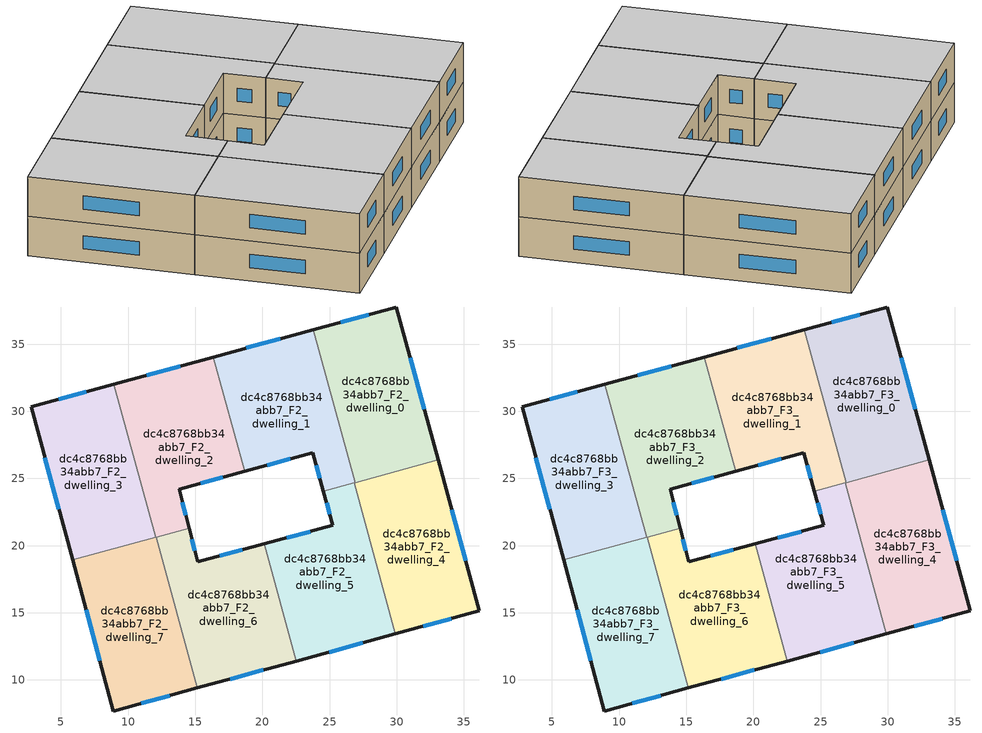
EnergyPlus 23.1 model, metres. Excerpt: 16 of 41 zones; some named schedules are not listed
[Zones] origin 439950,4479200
dc4c8768bb34abb7_F2_dwelling_0
 floor to dc4c8768bb34abb7_F1_dwelling_0 (EU_floor_Construction): 29.97,37.77 33.08,26.38 26.91,24.69 23.8,36.08 z6
 wall outside (EU_wall_Construction): 33.08,26.38 29.97,37.77 23.8,36.08 z6:9
 wall to dc4c8768bb34abb7_F2_dwelling_1 (EU_wall_Construction): 23.8,36.08 26.91,24.69 z6:9
 wall to dc4c8768bb34abb7_F2_dwelling_4 (EU_wall_Construction): 26.91,24.69 33.08,26.38 z6:9
 window (EU_Window_Construction): 32.05,30.15 31,33.99 / 27.92,37.21 25.84,36.64 z6.99:8.01
dc4c8768bb34abb7_F2_dwelling_1
 floor to dc4c8768bb34abb7_F1_dwelling_1 (EU_floor_Construction): 23.8,36.08 26.91,24.69 24.55,24.05 23.75,26.93 18.67,25.54 16.35,34.04 z6
 wall outside (EU_wall_Construction): 23.8,36.08 16.35,34.04 / 18.67,25.54 23.75,26.93 24.55,24.05 z6:9
 wall to dc4c8768bb34abb7_F2_dwelling_2 (EU_wall_Construction): 16.35,34.04 18.67,25.54 z6:9
 wall to dc4c8768bb34abb7_F2_dwelling_5 (EU_wall_Construction): 24.55,24.05 26.83,24.67 z6:9
 wall to dc4c8768bb34abb7_F2_dwelling_4 (EU_wall_Construction): 26.83,24.67 26.91,24.69 z6:9
 window (EU_Window_Construction): 21.33,35.4 18.82,34.71 / 24.01,25.97 24.28,25 / 20.36,26 22.07,26.46 z6.99:8.01
dc4c8768bb34abb7_F2_dwelling_2
 floor to dc4c8768bb34abb7_F1_dwelling_2 (EU_floor_Construction): 16.35,34.04 18.67,25.54 13.8,24.2 14.54,21.31 12.05,20.63 8.94,32.01 z6
 wall outside (EU_wall_Construction): 16.35,34.04 8.94,32.01 / 14.54,21.31 13.8,24.2 18.67,25.54 z6:9
 wall to dc4c8768bb34abb7_F2_dwelling_3 (EU_wall_Construction): 8.94,32.01 12.05,20.63 z6:9
 wall to dc4c8768bb34abb7_F2_dwelling_6 (EU_wall_Construction): 12.1,20.64 14.54,21.31 z6:9
 wall to dc4c8768bb34abb7_F2_dwelling_7 (EU_wall_Construction): 12.06,20.63 12.1,20.64 z6:9
 window (EU_Window_Construction): 13.89,33.36 11.4,32.68 / 15.41,24.64 17.06,25.09 / 14.29,22.27 14.04,23.24 z6.99:8.01
dc4c8768bb34abb7_F2_dwelling_3
 floor to dc4c8768bb34abb7_F1_dwelling_3 (EU_floor_Construction): 8.94,32.01 12.05,20.63 5.87,18.94 2.79,30.33 z6
 wall outside (EU_wall_Construction): 8.94,32.01 2.79,30.33 5.87,18.94 z6:9
 wall to dc4c8768bb34abb7_F2_dwelling_7 (EU_wall_Construction): 5.87,18.94 12.05,20.63 z6:9
 window (EU_Window_Construction): 3.81,26.55 4.85,22.71 / 6.9,31.45 4.83,30.88 z6.99:8.01
dc4c8768bb34abb7_F2_dwelling_4
 floor to dc4c8768bb34abb7_F1_dwelling_4 (EU_floor_Construction): 33.08,26.38 36.15,15.14 29.91,13.43 26.83,24.67 z6
 wall outside (EU_wall_Construction): 29.91,13.43 36.15,15.14 33.08,26.38 z6:9
 wall to dc4c8768bb34abb7_F2_dwelling_5 (EU_wall_Construction): 26.83,24.67 29.91,13.43 z6:9
 window (EU_Window_Construction): 35.13,18.86 34.1,22.65 / 31.98,14 34.08,14.57 z6.99:8.01
dc4c8768bb34abb7_F2_dwelling_5
 floor to dc4c8768bb34abb7_F1_dwelling_5 (EU_floor_Construction): 26.83,24.67 29.91,13.43 22.51,11.41 20.13,20.13 25.25,21.51 24.55,24.05 z6
 wall outside (EU_wall_Construction): 24.55,24.05 25.25,21.51 20.13,20.13 / 22.51,11.41 29.91,13.43 z6:9
 wall to dc4c8768bb34abb7_F2_dwelling_6 (EU_wall_Construction): 20.13,20.13 22.51,11.41 z6:9
 window (EU_Window_Construction): 24.78,23.2 25.02,22.35 / 24.97,12.08 27.46,12.76 / 23.55,21.05 21.83,20.58 z6.99:8.01
dc4c8768bb34abb7_F2_dwelling_6
 floor to dc4c8768bb34abb7_F1_dwelling_6 (EU_floor_Construction): 20.13,20.13 22.51,11.41 15.17,9.4 12.09,20.64 14.54,21.31 15.19,18.79 z6
 wall outside (EU_wall_Construction): 20.13,20.13 15.19,18.79 14.54,21.31 / 15.17,9.4 22.51,11.41 z6:9
 wall to dc4c8768bb34abb7_F2_dwelling_7 (EU_wall_Construction): 12.09,20.64 15.17,9.4 z6:9
 window (EU_Window_Construction): 14.97,19.63 14.76,20.48 / 18.49,19.68 16.83,19.23 / 17.6,10.06 20.08,10.74 z6.99:8.01
dc4c8768bb34abb7_F2_dwelling_7
 floor to dc4c8768bb34abb7_F1_dwelling_7 (EU_floor_Construction): 12.09,20.64 15.17,9.4 8.91,7.69 5.87,18.94 z6
 wall outside (EU_wall_Construction): 5.87,18.94 8.91,7.69 15.17,9.4 z6:9
 window (EU_Window_Construction): 10.98,8.25 13.09,8.83 / 6.88,15.21 7.9,11.42 z6.99:8.01
dc4c8768bb34abb7_F3_dwelling_0
 floor to dc4c8768bb34abb7_F2_dwelling_0 (EU_floor_Construction): 29.97,37.77 33.08,26.38 26.91,24.69 23.8,36.08 z9
 wall outside (EU_wall_Construction): 33.08,26.38 29.97,37.77 23.8,36.08 z9:12
 wall to dc4c8768bb34abb7_F3_dwelling_1 (EU_wall_Construction): 23.8,36.08 26.91,24.69 z9:12
 wall to dc4c8768bb34abb7_F3_dwelling_4 (EU_wall_Construction): 26.91,24.69 33.08,26.38 z9:12
 window (EU_Window_Construction): 32.05,30.15 31,33.99 / 27.92,37.21 25.84,36.64 z9.99:11.01
 ceiling to dc4c8768bb34abb7_F4_dwelling_0 (EU_floor_Construction): 33.08,26.38 29.97,37.77 23.8,36.08 26.91,24.69 z12
dc4c8768bb34abb7_F3_dwelling_1
 floor to dc4c8768bb34abb7_F2_dwelling_1 (EU_floor_Construction): 23.8,36.08 26.91,24.69 24.55,24.05 23.75,26.93 18.67,25.54 16.35,34.04 z9
 wall outside (EU_wall_Construction): 23.8,36.08 16.35,34.04 / 18.67,25.54 23.75,26.93 24.55,24.05 z9:12
 wall to dc4c8768bb34abb7_F3_dwelling_2 (EU_wall_Construction): 16.35,34.04 18.67,25.54 z9:12
 wall to dc4c8768bb34abb7_F3_dwelling_5 (EU_wall_Construction): 24.55,24.05 26.83,24.67 z9:12
 wall to dc4c8768bb34abb7_F3_dwelling_4 (EU_wall_Construction): 26.83,24.67 26.91,24.69 z9:12
 window (EU_Window_Construction): 21.33,35.4 18.82,34.71 / 24.01,25.97 24.28,25 / 20.36,26 22.07,26.46 z9.99:11.01
 ceiling to dc4c8768bb34abb7_F4_dwelling_1 (EU_floor_Construction): 26.91,24.69 23.8,36.08 16.35,34.04 18.67,25.54 23.75,26.93 24.55,24.05 z12
dc4c8768bb34abb7_F3_dwelling_2
 floor to dc4c8768bb34abb7_F2_dwelling_2 (EU_floor_Construction): 16.35,34.04 18.67,25.54 13.8,24.2 14.54,21.31 12.05,20.63 8.94,32.01 z9
 wall outside (EU_wall_Construction): 16.35,34.04 8.94,32.01 / 14.54,21.31 13.8,24.2 18.67,25.54 z9:12
 wall to dc4c8768bb34abb7_F3_dwelling_3 (EU_wall_Construction): 8.94,32.01 12.05,20.63 z9:12
 wall to dc4c8768bb34abb7_F3_dwelling_6 (EU_wall_Construction): 12.1,20.64 14.54,21.31 z9:12
 wall to dc4c8768bb34abb7_F3_dwelling_7 (EU_wall_Construction): 12.06,20.63 12.1,20.64 z9:12
 window (EU_Window_Construction): 13.89,33.36 11.4,32.68 / 15.41,24.64 17.06,25.09 / 14.29,22.27 14.04,23.24 z9.99:11.01
 ceiling to dc4c8768bb34abb7_F4_dwelling_2 (EU_floor_Construction): 14.54,21.31 13.8,24.2 18.67,25.54 16.35,34.04 8.94,32.01 12.05,20.63 z12
dc4c8768bb34abb7_F3_dwelling_3
 floor to dc4c8768bb34abb7_F2_dwelling_3 (EU_floor_Construction): 8.94,32.01 12.05,20.63 5.87,18.94 2.79,30.33 z9
 wall outside (EU_wall_Construction): 8.94,32.01 2.79,30.33 5.87,18.94 z9:12
 wall to dc4c8768bb34abb7_F3_dwelling_7 (EU_wall_Construction): 5.87,18.94 12.05,20.63 z9:12
 window (EU_Window_Construction): 3.81,26.55 4.85,22.71 / 6.9,31.45 4.83,30.88 z9.99:11.01
 ceiling to dc4c8768bb34abb7_F4_dwelling_3 (EU_floor_Construction): 12.05,20.63 8.94,32.01 2.79,30.33 5.87,18.94 z12
dc4c8768bb34abb7_F3_dwelling_4
 floor to dc4c8768bb34abb7_F2_dwelling_4 (EU_floor_Construction): 33.08,26.38 36.15,15.14 29.91,13.43 26.83,24.67 z9
 wall outside (EU_wall_Construction): 29.91,13.43 36.15,15.14 33.08,26.38 z9:12
 wall to dc4c8768bb34abb7_F3_dwelling_5 (EU_wall_Construction): 26.83,24.67 29.91,13.43 z9:12
 window (EU_Window_Construction): 35.13,18.86 34.1,22.65 / 31.98,14 34.08,14.57 z9.99:11.01
 ceiling to dc4c8768bb34abb7_F4_dwelling_4 (EU_floor_Construction): 36.15,15.14 33.08,26.38 26.83,24.67 29.91,13.43 z12
dc4c8768bb34abb7_F3_dwelling_5
 floor to dc4c8768bb34abb7_F2_dwelling_5 (EU_floor_Construction): 26.83,24.67 29.91,13.43 22.51,11.41 20.13,20.13 25.25,21.51 24.55,24.05 z9
 wall outside (EU_wall_Construction): 24.55,24.05 25.25,21.51 20.13,20.13 / 22.51,11.41 29.91,13.43 z9:12
 wall to dc4c8768bb34abb7_F3_dwelling_6 (EU_wall_Construction): 20.13,20.13 22.51,11.41 z9:12
 window (EU_Window_Construction): 24.78,23.2 25.02,22.35 / 24.97,12.08 27.46,12.76 / 23.55,21.05 21.83,20.58 z9.99:11.01
 ceiling to dc4c8768bb34abb7_F4_dwelling_5 (EU_floor_Construction): 29.91,13.43 26.83,24.67 24.55,24.05 25.25,21.51 20.13,20.13 22.51,11.41 z12
dc4c8768bb34abb7_F3_dwelling_6
 floor to dc4c8768bb34abb7_F2_dwelling_6 (EU_floor_Construction): 20.13,20.13 22.51,11.41 15.17,9.4 12.09,20.64 14.54,21.31 15.19,18.79 z9
 wall outside (EU_wall_Construction): 20.13,20.13 15.19,18.79 14.54,21.31 / 15.17,9.4 22.51,11.41 z9:12
 wall to dc4c8768bb34abb7_F3_dwelling_7 (EU_wall_Construction): 12.09,20.64 15.17,9.4 z9:12
 window (EU_Window_Construction): 14.97,19.63 14.76,20.48 / 18.49,19.68 16.83,19.23 / 17.6,10.06 20.08,10.74 z9.99:11.01
 ceiling to dc4c8768bb34abb7_F4_dwelling_6 (EU_floor_Construction): 22.51,11.41 20.13,20.13 15.19,18.79 14.54,21.31 12.09,20.64 15.17,9.4 z12
dc4c8768bb34abb7_F3_dwelling_7
 floor to dc4c8768bb34abb7_F2_dwelling_7 (EU_floor_Construction): 12.09,20.64 15.17,9.4 8.91,7.69 5.87,18.94 z9
 wall outside (EU_wall_Construction): 5.87,18.94 8.91,7.69 15.17,9.4 z9:12
 window (EU_Window_Construction): 10.98,8.25 13.09,8.83 / 6.88,15.21 7.9,11.42 z9.99:11.01
 ceiling to dc4c8768bb34abb7_F4_dwelling_7 (EU_floor_Construction): 15.17,9.4 12.09,20.64 5.87,18.94 8.91,7.69 z12
[Building]
EU S2 Campaign: North Axis=0; Terrain=City; Solar Distribution=FullExterior
[Site:Location]
Madrid: Latitude=40.5; Longitude=-3.5; Time Zone=1; Elevation=609
[SizingPeriod:WeatherFileDays]
AnnualSizingPeriod: Begin Month=1; Begin Day of Month=1; End Month=12; End Day of Month=31; Day of Week for Start Day=Monday; Use Weather File Daylight Saving Period=No; Use Weather File Rain and Snow Indicators=No
[MATERIAL]
EU_InternalMass_Material: Roughness=MediumRough; Thickness=0.1; Conductivity=1; Density=1800; Specific Heat=900; Thermal Absorptance=0.9; Solar Absorptance=0.7; Visible Absorptance=0.7
[MATERIAL:NOMASS] Roughness=MediumRough; Thermal Absorptance=0.9; Solar Absorptance=0.7; Visible Absorptance=0.7
Name | Thermal Resistance
EU_wall_NoMass | 0.609216
EU_floor_NoMass | 0.568163
[WINDOWMATERIAL:SIMPLEGLAZINGSYSTEM]
EU_Window_SimpleGlazing: UFactor=5.50606; Solar Heat Gain Coefficient=0.85; Visible Transmittance=0.85
[CONSTRUCTION]
EU_wall_Construction: EU_wall_NoMass
EU_floor_Construction: EU_floor_NoMass
EU_InternalMass_Construction: EU_InternalMass_Material
EU_Window_Construction: EU_Window_SimpleGlazing
[ZONE] Type=1; Multiplier=1; Ceiling Height=autocalculate; Floor Area=autocalculate; Part of Total Floor Area=Yes
Name | Volume
dc4c8768bb34abb7_F2_dwelling_0; dc4c8768bb34abb7_F3_dwelling_0 | 226.335
dc4c8768bb34abb7_F2_dwelling_1; dc4c8768bb34abb7_F3_dwelling_1 | 226.345
dc4c8768bb34abb7_F2_dwelling_2; dc4c8768bb34abb7_F3_dwelling_2 | 226.331
dc4c8768bb34abb7_F2_dwelling_3; dc4c8768bb34abb7_F3_dwelling_3 | 226.338
dc4c8768bb34abb7_F2_dwelling_4; dc4c8768bb34abb7_F3_dwelling_4 | 226.351
dc4c8768bb34abb7_F2_dwelling_5; dc4c8768bb34abb7_F3_dwelling_5 | 226.336
dc4c8768bb34abb7_F2_dwelling_6; dc4c8768bb34abb7_F3_dwelling_6 | 226.321
dc4c8768bb34abb7_F2_dwelling_7; dc4c8768bb34abb7_F3_dwelling_7 | 226.348
[INTERNALMASS] Construction=EU_InternalMass_Construction
Name | Zone or ZoneList | Surface Area
dc4c8768bb34abb7_F2_dwelling_0_EU_InternalMass | dc4c8768bb34abb7_F2_dwelling_0 | 75.4452
dc4c8768bb34abb7_F2_dwelling_1_EU_InternalMass | dc4c8768bb34abb7_F2_dwelling_1 | 75.448
dc4c8768bb34abb7_F2_dwelling_2_EU_InternalMass | dc4c8768bb34abb7_F2_dwelling_2 | 75.4437
dc4c8768bb34abb7_F2_dwelling_3_EU_InternalMass | dc4c8768bb34abb7_F2_dwelling_3 | 75.4461
dc4c8768bb34abb7_F2_dwelling_4_EU_InternalMass | dc4c8768bb34abb7_F2_dwelling_4 | 75.4501
dc4c8768bb34abb7_F2_dwelling_5_EU_InternalMass | dc4c8768bb34abb7_F2_dwelling_5 | 75.4452
dc4c8768bb34abb7_F2_dwelling_6_EU_InternalMass | dc4c8768bb34abb7_F2_dwelling_6 | 75.4405
dc4c8768bb34abb7_F2_dwelling_7_EU_InternalMass | dc4c8768bb34abb7_F2_dwelling_7 | 75.4493
dc4c8768bb34abb7_F3_dwelling_0_EU_InternalMass | dc4c8768bb34abb7_F3_dwelling_0 | 75.4452
dc4c8768bb34abb7_F3_dwelling_1_EU_InternalMass | dc4c8768bb34abb7_F3_dwelling_1 | 75.448
dc4c8768bb34abb7_F3_dwelling_2_EU_InternalMass | dc4c8768bb34abb7_F3_dwelling_2 | 75.4437
dc4c8768bb34abb7_F3_dwelling_3_EU_InternalMass | dc4c8768bb34abb7_F3_dwelling_3 | 75.4461
dc4c8768bb34abb7_F3_dwelling_4_EU_InternalMass | dc4c8768bb34abb7_F3_dwelling_4 | 75.4501
dc4c8768bb34abb7_F3_dwelling_5_EU_InternalMass | dc4c8768bb34abb7_F3_dwelling_5 | 75.4452
dc4c8768bb34abb7_F3_dwelling_6_EU_InternalMass | dc4c8768bb34abb7_F3_dwelling_6 | 75.4405
dc4c8768bb34abb7_F3_dwelling_7_EU_InternalMass | dc4c8768bb34abb7_F3_dwelling_7 | 75.4493
[OTHEREQUIPMENT] Fuel Type=Electricity; Design Level Calculation Method=Watts/Area; Power per Zone Floor Area=1; Fraction Latent=0; Fraction Radiant=0; Fraction Lost=0; Carbon Dioxide Generation Rate=0; EndUse Subcategory=EU_Step8_InternalGains
Name | Zone or ZoneList or Space or SpaceList | Schedule
EU_Step8_InternalGain_dc4c8768bb34abb7_F2_dwelling_0_f000 | dc4c8768bb34abb7_F2_dwelling_0 | EU_Step8_GainSchedule_dc4c8768bb34abb7_F2_dwelling_0_f000
EU_Step8_InternalGain_dc4c8768bb34abb7_F2_dwelling_1_f000 | dc4c8768bb34abb7_F2_dwelling_1 | EU_Step8_GainSchedule_dc4c8768bb34abb7_F2_dwelling_1_f000
EU_Step8_InternalGain_dc4c8768bb34abb7_F2_dwelling_2_f000 | dc4c8768bb34abb7_F2_dwelling_2 | EU_Step8_GainSchedule_dc4c8768bb34abb7_F2_dwelling_2_f000
EU_Step8_InternalGain_dc4c8768bb34abb7_F2_dwelling_3_f000 | dc4c8768bb34abb7_F2_dwelling_3 | EU_Step8_GainSchedule_dc4c8768bb34abb7_F2_dwelling_3_f000
EU_Step8_InternalGain_dc4c8768bb34abb7_F2_dwelling_4_f000 | dc4c8768bb34abb7_F2_dwelling_4 | EU_Step8_GainSchedule_dc4c8768bb34abb7_F2_dwelling_4_f000
EU_Step8_InternalGain_dc4c8768bb34abb7_F2_dwelling_5_f000 | dc4c8768bb34abb7_F2_dwelling_5 | EU_Step8_GainSchedule_dc4c8768bb34abb7_F2_dwelling_5_f000
EU_Step8_InternalGain_dc4c8768bb34abb7_F2_dwelling_6_f000 | dc4c8768bb34abb7_F2_dwelling_6 | EU_Step8_GainSchedule_dc4c8768bb34abb7_F2_dwelling_6_f000
EU_Step8_InternalGain_dc4c8768bb34abb7_F2_dwelling_7_f000 | dc4c8768bb34abb7_F2_dwelling_7 | EU_Step8_GainSchedule_dc4c8768bb34abb7_F2_dwelling_7_f000
EU_Step8_InternalGain_dc4c8768bb34abb7_F3_dwelling_0_f000 | dc4c8768bb34abb7_F3_dwelling_0 | EU_Step8_GainSchedule_dc4c8768bb34abb7_F3_dwelling_0_f000
EU_Step8_InternalGain_dc4c8768bb34abb7_F3_dwelling_1_f000 | dc4c8768bb34abb7_F3_dwelling_1 | EU_Step8_GainSchedule_dc4c8768bb34abb7_F3_dwelling_1_f000
EU_Step8_InternalGain_dc4c8768bb34abb7_F3_dwelling_2_f000 | dc4c8768bb34abb7_F3_dwelling_2 | EU_Step8_GainSchedule_dc4c8768bb34abb7_F3_dwelling_2_f000
EU_Step8_InternalGain_dc4c8768bb34abb7_F3_dwelling_3_f000 | dc4c8768bb34abb7_F3_dwelling_3 | EU_Step8_GainSchedule_dc4c8768bb34abb7_F3_dwelling_3_f000
EU_Step8_InternalGain_dc4c8768bb34abb7_F3_dwelling_4_f000 | dc4c8768bb34abb7_F3_dwelling_4 | EU_Step8_GainSchedule_dc4c8768bb34abb7_F3_dwelling_4_f000
EU_Step8_InternalGain_dc4c8768bb34abb7_F3_dwelling_5_f000 | dc4c8768bb34abb7_F3_dwelling_5 | EU_Step8_GainSchedule_dc4c8768bb34abb7_F3_dwelling_5_f000
EU_Step8_InternalGain_dc4c8768bb34abb7_F3_dwelling_6_f000 | dc4c8768bb34abb7_F3_dwelling_6 | EU_Step8_GainSchedule_dc4c8768bb34abb7_F3_dwelling_6_f000
EU_Step8_InternalGain_dc4c8768bb34abb7_F3_dwelling_7_f000 | dc4c8768bb34abb7_F3_dwelling_7 | EU_Step8_GainSchedule_dc4c8768bb34abb7_F3_dwelling_7_f000
[ZONEVENTILATION:DESIGNFLOWRATE] Schedule=EU_AlwaysOn; Design Flow Rate Calculation Method=AirChanges/Hour; Air Changes per Hour=0.752966; Ventilation Type=Natural; Fan Pressure Rise=0; Fan Total Efficiency=1; Constant Term Coefficient=1; Temperature Term Coefficient=0; Velocity Term Coefficient=0; Velocity Squared Term Coefficient=0; Minimum Indoor Temperature=-100; Maximum Indoor Temperature=100; Delta Temperature=-100; Minimum Outdoor Temperature=-100; Maximum Outdoor Temperature=100; Maximum Wind Speed=40
Name | Zone or ZoneList or Space or SpaceList
EU_ConstantAir_dc4c8768bb34abb7_F2_dwelling_0 | dc4c8768bb34abb7_F2_dwelling_0
EU_ConstantAir_dc4c8768bb34abb7_F2_dwelling_1 | dc4c8768bb34abb7_F2_dwelling_1
EU_ConstantAir_dc4c8768bb34abb7_F2_dwelling_2 | dc4c8768bb34abb7_F2_dwelling_2
EU_ConstantAir_dc4c8768bb34abb7_F2_dwelling_3 | dc4c8768bb34abb7_F2_dwelling_3
EU_ConstantAir_dc4c8768bb34abb7_F2_dwelling_4 | dc4c8768bb34abb7_F2_dwelling_4
EU_ConstantAir_dc4c8768bb34abb7_F2_dwelling_5 | dc4c8768bb34abb7_F2_dwelling_5
EU_ConstantAir_dc4c8768bb34abb7_F2_dwelling_6 | dc4c8768bb34abb7_F2_dwelling_6
EU_ConstantAir_dc4c8768bb34abb7_F2_dwelling_7 | dc4c8768bb34abb7_F2_dwelling_7
EU_ConstantAir_dc4c8768bb34abb7_F3_dwelling_0 | dc4c8768bb34abb7_F3_dwelling_0
EU_ConstantAir_dc4c8768bb34abb7_F3_dwelling_1 | dc4c8768bb34abb7_F3_dwelling_1
EU_ConstantAir_dc4c8768bb34abb7_F3_dwelling_2 | dc4c8768bb34abb7_F3_dwelling_2
EU_ConstantAir_dc4c8768bb34abb7_F3_dwelling_3 | dc4c8768bb34abb7_F3_dwelling_3
EU_ConstantAir_dc4c8768bb34abb7_F3_dwelling_4 | dc4c8768bb34abb7_F3_dwelling_4
EU_ConstantAir_dc4c8768bb34abb7_F3_dwelling_5 | dc4c8768bb34abb7_F3_dwelling_5
EU_ConstantAir_dc4c8768bb34abb7_F3_dwelling_6 | dc4c8768bb34abb7_F3_dwelling_6
EU_ConstantAir_dc4c8768bb34abb7_F3_dwelling_7 | dc4c8768bb34abb7_F3_dwelling_7
[HVACTEMPLATE:ZONE:IDEALLOADSAIRSYSTEM] System Availability Schedule=EU_AlwaysOn; Maximum Heating Supply Air Temperature=50; Minimum Cooling Supply Air Temperature=13; Maximum Heating Supply Air Humidity Ratio=0.0156; Minimum Cooling Supply Air Humidity Ratio=0.0077; Heating Limit=NoLimit; Cooling Limit=NoLimit; Heating Availability Schedule=EU_AlwaysOn; Cooling Availability Schedule=EU_CoolingOff; Dehumidification Control Type=ConstantSensibleHeatRatio; Cooling Sensible Heat Ratio=0.7; Dehumidification Setpoint=60; Humidification Control Type=None; Humidification Setpoint=30; Outdoor Air Method=None; Outdoor Air Flow Rate per Person=0.00944; Outdoor Air Flow Rate per Zone Floor Area=0; Outdoor Air Flow Rate per Zone=0; Demand Controlled Ventilation Type=None; Outdoor Air Economizer Type=NoEconomizer; Heat Recovery Type=None; Sensible Heat Recovery Effectiveness=0.7; Latent Heat Recovery Effectiveness=0.65
Name | Template Thermostat
dc4c8768bb34abb7_F2_dwelling_0 | EU_HeatOnly_dc4c8768bb34abb7_F2_dwelling_0
dc4c8768bb34abb7_F2_dwelling_1 | EU_HeatOnly_dc4c8768bb34abb7_F2_dwelling_1
dc4c8768bb34abb7_F2_dwelling_2 | EU_HeatOnly_dc4c8768bb34abb7_F2_dwelling_2
dc4c8768bb34abb7_F2_dwelling_3 | EU_HeatOnly_dc4c8768bb34abb7_F2_dwelling_3
dc4c8768bb34abb7_F2_dwelling_4 | EU_HeatOnly_dc4c8768bb34abb7_F2_dwelling_4
dc4c8768bb34abb7_F2_dwelling_5 | EU_HeatOnly_dc4c8768bb34abb7_F2_dwelling_5
dc4c8768bb34abb7_F2_dwelling_6 | EU_HeatOnly_dc4c8768bb34abb7_F2_dwelling_6
dc4c8768bb34abb7_F2_dwelling_7 | EU_HeatOnly_dc4c8768bb34abb7_F2_dwelling_7
dc4c8768bb34abb7_F3_dwelling_0 | EU_HeatOnly_dc4c8768bb34abb7_F3_dwelling_0
dc4c8768bb34abb7_F3_dwelling_1 | EU_HeatOnly_dc4c8768bb34abb7_F3_dwelling_1
dc4c8768bb34abb7_F3_dwelling_2 | EU_HeatOnly_dc4c8768bb34abb7_F3_dwelling_2
dc4c8768bb34abb7_F3_dwelling_3 | EU_HeatOnly_dc4c8768bb34abb7_F3_dwelling_3
dc4c8768bb34abb7_F3_dwelling_4 | EU_HeatOnly_dc4c8768bb34abb7_F3_dwelling_4
dc4c8768bb34abb7_F3_dwelling_5 | EU_HeatOnly_dc4c8768bb34abb7_F3_dwelling_5
dc4c8768bb34abb7_F3_dwelling_6 | EU_HeatOnly_dc4c8768bb34abb7_F3_dwelling_6
dc4c8768bb34abb7_F3_dwelling_7 | EU_HeatOnly_dc4c8768bb34abb7_F3_dwelling_7
